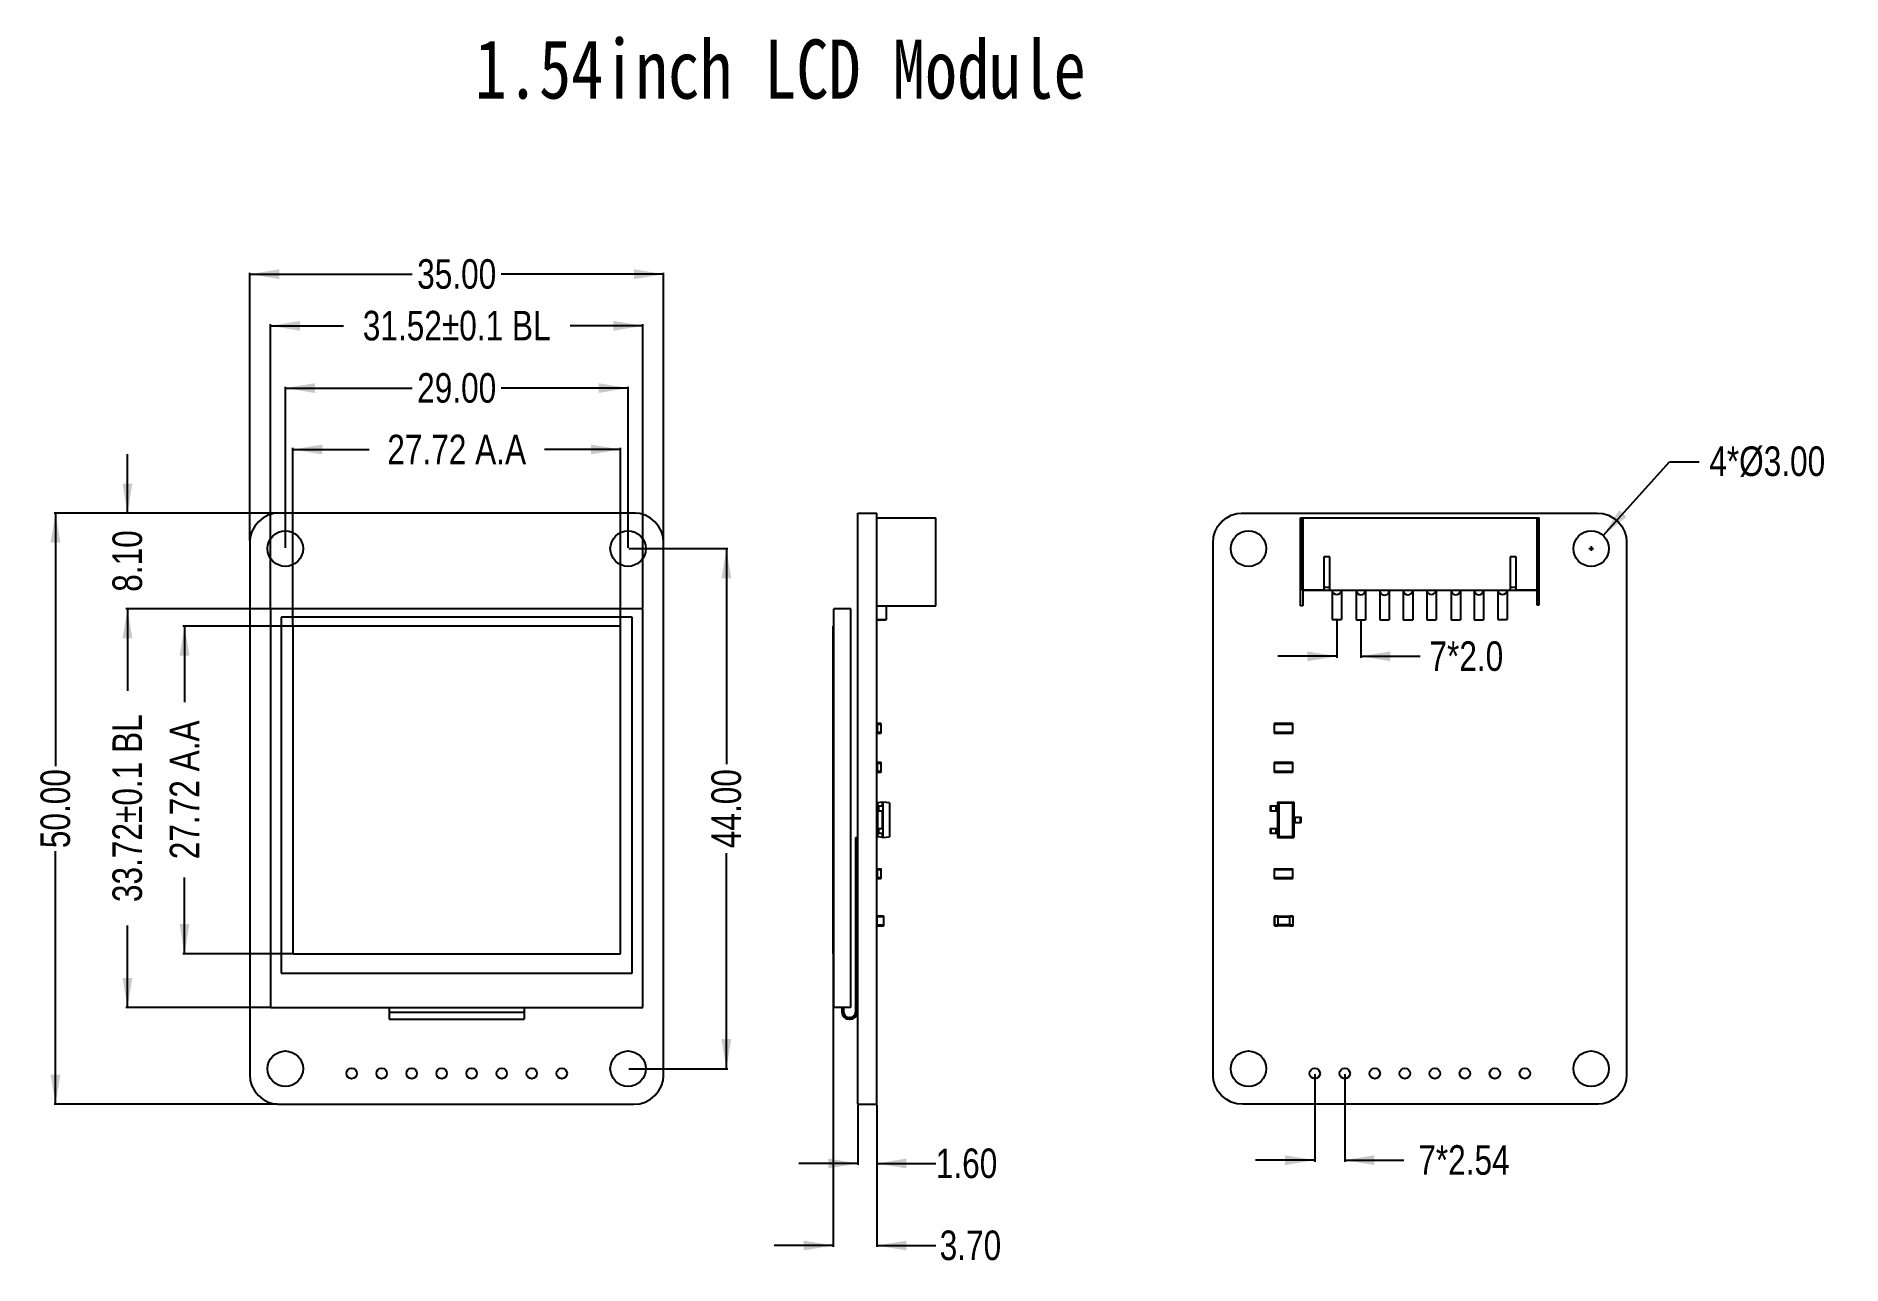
# Model space of a CAD drawing. Header units: inches. Extents: x -11 to 142, y -1 to 103.
import ezdxf

# ---------------------------------------------------------------- set-up
doc = ezdxf.new("R2010")
doc.units = ezdxf.units.IN
doc.header["$LTSCALE"] = 1.21
doc.header["$MEASUREMENT"] = 0
doc.header["$PDMODE"] = 3
doc.header["$PDSIZE"] = 0.3125
doc.layers.get('0').update_dxf_attribs({"linetype": 'CONTINUOUS'})
doc.layers.get('DEFPOINTS').update_dxf_attribs({"linetype": 'CONTINUOUS'})
doc.layers.add('Dim', color=3, linetype='CONTINUOUS', lineweight=25)
doc.layers.add('Text', color=3, linetype='CONTINUOUS', lineweight=25)
doc.styles.get("Standard").update_dxf_attribs({"font": 'txt', "width": 0.8})
doc.dimstyles.get("Standard").update_dxf_attribs({"dimtxt": 0.15625, "dimasz": 0.1875, "dimexe": 0.125, "dimexo": 0.0625, "dimgap": 0.09, "dimtad": 0, "dimtih": 1, "dimtoh": 1, "dimzin": 4, "dimdsep": 46, "dimtxsty": 'STANDARD', "dimblk": '_FILLED', "dimblk1": '_FILLED', "dimblk2": '_FILLED', "dimcen": 0.09, "dimazin": 1, "dimtp": 0.01, "dimtm": 0.01, "dimtfac": 1, "dimtofl": 0, "dimtmove": 0, "dimatfit": 3, "dimldrblk": '_FILLED', "dimfxl": 1, "dimtolj": 1, "dimtzin": 4, "dimarcsym": 0})

# ---------------------------------------------------------------- blocks, each defined once
blk = doc.blocks.new('_FILLED')
at = {"color": 0, "linetype": 'ByBlock'}
blk.add_solid([(0, 0), (-1, 0.167), (-1, -0.167)], dxfattribs=at)
blk = doc.blocks.new('*D4')
at = {"color": 0, "linetype": 'ByBlock', "lineweight": -2}
for p, q in [((10.58, 52.95), (10.58, 67.96)), ((10.58, 67.83), (17.02, 67.83)), ((38.3, 67.83), (31.86, 67.83)), ((38.3, 52.95), (38.3, 67.96))]:
    blk.add_line(p, q, dxfattribs=at)
at = {"layer": 'DEFPOINTS', "color": 0, "linetype": 'ByBlock'}
for p in [(10.58, 52.89), (38.3, 52.89)]:
    blk.add_point(p, dxfattribs=at)
at = {"color": 0, "linetype": 'ByBlock', "lineweight": -2, "xscale": 2.5, "yscale": 2.5, "zscale": 2.5, "rotation": 180}
blk.add_blockref('_FILLED', (10.58, 67.83), dxfattribs=at)
at = {"color": 0, "linetype": 'ByBlock', "lineweight": -2, "xscale": 2.5, "yscale": 2.5, "zscale": 2.5}
blk.add_blockref('_FILLED', (38.3, 67.83), dxfattribs=at)
at = {"linetype": 'ByBlock', "lineweight": -2, "insert": (24.44, 67.83), "char_height": 2.5, "attachment_point": 5}
blk.add_mtext('\\A1;27.72 A.A', dxfattribs=at)
blk = doc.blocks.new('*D2')
at = {"color": 0, "linetype": 'ByBlock', "lineweight": -2}
for p, q in [((9.94, 59.5), (9.94, 73.14)), ((9.94, 73.02), (20.68, 73.02)), ((38.94, 73.02), (28.2, 73.02)), ((38.94, 59.5), (38.94, 73.14))]:
    blk.add_line(p, q, dxfattribs=at)
at = {"layer": 'DEFPOINTS', "color": 0, "linetype": 'ByBlock'}
for p in [(9.94, 59.44), (38.94, 59.44)]:
    blk.add_point(p, dxfattribs=at)
at = {"color": 0, "linetype": 'ByBlock', "lineweight": -2, "xscale": 2.5, "yscale": 2.5, "zscale": 2.5, "rotation": 180}
blk.add_blockref('_FILLED', (9.94, 73.02), dxfattribs=at)
at = {"color": 0, "linetype": 'ByBlock', "lineweight": -2, "xscale": 2.5, "yscale": 2.5, "zscale": 2.5}
blk.add_blockref('_FILLED', (38.94, 73.02), dxfattribs=at)
at = {"linetype": 'ByBlock', "lineweight": -2, "insert": (24.44, 73.02), "char_height": 2.5, "attachment_point": 5}
blk.add_mtext('\\A1;29.00', dxfattribs=at)
blk = doc.blocks.new('*D3')
at = {"color": 0, "linetype": 'ByBlock', "lineweight": -2}
for p, q in [((8.68, 54.4), (8.68, 78.42)), ((8.68, 78.29), (14.85, 78.29)), ((40.2, 78.29), (34.03, 78.29)), ((40.2, 54.4), (40.2, 78.42))]:
    blk.add_line(p, q, dxfattribs=at)
at = {"layer": 'DEFPOINTS', "color": 0, "linetype": 'ByBlock'}
for p in [(8.68, 54.34), (40.2, 54.34)]:
    blk.add_point(p, dxfattribs=at)
at = {"color": 0, "linetype": 'ByBlock', "lineweight": -2, "xscale": 2.5, "yscale": 2.5, "zscale": 2.5, "rotation": 180}
blk.add_blockref('_FILLED', (8.68, 78.29), dxfattribs=at)
at = {"color": 0, "linetype": 'ByBlock', "lineweight": -2, "xscale": 2.5, "yscale": 2.5, "zscale": 2.5}
blk.add_blockref('_FILLED', (40.2, 78.29), dxfattribs=at)
at = {"linetype": 'ByBlock', "lineweight": -2, "insert": (24.44, 78.29), "char_height": 2.5, "attachment_point": 5}
blk.add_mtext('\\A1;31.52%%p0.1 BL', dxfattribs=at)
blk = doc.blocks.new('*D5')
at = {"color": 0, "linetype": 'ByBlock', "lineweight": -2}
for p, q in [((10.52, 52.89), (1.28, 52.89)), ((1.41, 52.89), (1.41, 46.45)), ((1.41, 25.17), (1.41, 31.61)), ((10.52, 25.17), (1.28, 25.17))]:
    blk.add_line(p, q, dxfattribs=at)
at = {"layer": 'DEFPOINTS', "color": 0, "linetype": 'ByBlock'}
for p in [(10.58, 52.89), (10.58, 25.17)]:
    blk.add_point(p, dxfattribs=at)
at = {"color": 0, "linetype": 'ByBlock', "lineweight": -2, "xscale": 2.5, "yscale": 2.5, "zscale": 2.5}
for p, rotation in [((1.41, 52.89), 90), ((1.41, 25.17), 270)]:
    blk.add_blockref('_FILLED', p, dxfattribs=dict(at, rotation=rotation))
at = {"linetype": 'ByBlock', "lineweight": -2, "insert": (1.41, 39.03), "char_height": 2.5, "attachment_point": 5, "rotation": 90}
blk.add_mtext('\\A1;27.72 A.A', dxfattribs=at)
blk = doc.blocks.new('*D6')
at = {"color": 0, "linetype": 'ByBlock', "lineweight": -2}
for p, q in [((8.62, 54.34), (-3.55, 54.34)), ((-3.42, 54.34), (-3.42, 47.4)), ((-3.42, 20.62), (-3.42, 27.56)), ((8.62, 20.62), (-3.55, 20.62))]:
    blk.add_line(p, q, dxfattribs=at)
at = {"layer": 'DEFPOINTS', "color": 0, "linetype": 'ByBlock'}
for p in [(8.68, 54.34), (8.68, 20.62)]:
    blk.add_point(p, dxfattribs=at)
at = {"color": 0, "linetype": 'ByBlock', "lineweight": -2, "xscale": 2.5, "yscale": 2.5, "zscale": 2.5}
for p, rotation in [((-3.42, 54.34), 90), ((-3.42, 20.62), 270)]:
    blk.add_blockref('_FILLED', p, dxfattribs=dict(at, rotation=rotation))
at = {"linetype": 'ByBlock', "lineweight": -2, "insert": (-3.42, 37.48), "char_height": 2.5, "attachment_point": 5, "rotation": 90}
blk.add_mtext('\\A1;33.72%%p0.1 BL', dxfattribs=at)
blk = doc.blocks.new('*D8')
at = {"color": 0, "linetype": 'ByBlock', "lineweight": -2}
for p, q in [((-3.42, 62.44), (-3.42, 67.44)), ((9.38, 62.44), (-3.55, 62.44)), ((8.62, 54.34), (-3.55, 54.34)), ((-3.42, 54.34), (-3.42, 49.34))]:
    blk.add_line(p, q, dxfattribs=at)
at = {"layer": 'DEFPOINTS', "color": 0, "linetype": 'ByBlock'}
for p in [(9.44, 62.44), (8.68, 54.34)]:
    blk.add_point(p, dxfattribs=at)
at = {"color": 0, "linetype": 'ByBlock', "lineweight": -2, "xscale": 2.5, "yscale": 2.5, "zscale": 2.5}
for p, rotation in [((-3.42, 62.44), 270), ((-3.42, 54.34), 90)]:
    blk.add_blockref('_FILLED', p, dxfattribs=dict(at, rotation=rotation))
at = {"linetype": 'ByBlock', "lineweight": -2, "insert": (-3.42, 58.39), "char_height": 2.5, "attachment_point": 5, "rotation": 90}
blk.add_mtext('\\A1;8.10', dxfattribs=at)
blk = doc.blocks.new('*D9')
at = {"color": 0, "linetype": 'ByBlock', "lineweight": -2}
for p, q in [((9.38, 62.44), (-9.63, 62.44)), ((-9.51, 62.44), (-9.51, 41.03)), ((-9.51, 12.44), (-9.51, 33.85)), ((9.25, 12.44), (-9.63, 12.44))]:
    blk.add_line(p, q, dxfattribs=at)
at = {"layer": 'DEFPOINTS', "color": 0, "linetype": 'ByBlock'}
for p in [(9.44, 62.44), (9.32, 12.44)]:
    blk.add_point(p, dxfattribs=at)
at = {"color": 0, "linetype": 'ByBlock', "lineweight": -2, "xscale": 2.5, "yscale": 2.5, "zscale": 2.5}
for p, rotation in [((-9.51, 62.44), 90), ((-9.51, 12.44), 270)]:
    blk.add_blockref('_FILLED', p, dxfattribs=dict(at, rotation=rotation))
at = {"linetype": 'ByBlock', "lineweight": -2, "insert": (-9.51, 37.44), "char_height": 2.5, "attachment_point": 5, "rotation": 90}
blk.add_mtext('\\A1;50.00', dxfattribs=at)
blk = doc.blocks.new('*D10')
at = {"color": 0, "linetype": 'ByBlock', "lineweight": -2}
for p, q in [((39, 59.44), (47.39, 59.44)), ((47.26, 59.44), (47.26, 41.2)), ((47.26, 15.44), (47.26, 33.68)), ((39, 15.44), (47.39, 15.44))]:
    blk.add_line(p, q, dxfattribs=at)
at = {"layer": 'DEFPOINTS', "color": 0, "linetype": 'ByBlock'}
for p in [(38.94, 59.44), (38.94, 15.44)]:
    blk.add_point(p, dxfattribs=at)
at = {"color": 0, "linetype": 'ByBlock', "lineweight": -2, "xscale": 2.5, "yscale": 2.5, "zscale": 2.5}
for p, rotation in [((47.26, 59.44), 90), ((47.26, 15.44), 270)]:
    blk.add_blockref('_FILLED', p, dxfattribs=dict(at, rotation=rotation))
at = {"linetype": 'ByBlock', "lineweight": -2, "insert": (47.26, 37.44), "char_height": 2.5, "attachment_point": 5, "rotation": 90}
blk.add_mtext('\\A1;44.00', dxfattribs=at)
blk = doc.blocks.new('*D11')
at = {"color": 0, "linetype": 'ByBlock', "lineweight": -2}
for p, q in [((58.39, 12.38), (58.39, 7.3)), ((59.99, 12.38), (59.99, 7.3)), ((58.39, 7.42), (53.39, 7.42)), ((59.99, 7.42), (64.99, 7.42))]:
    blk.add_line(p, q, dxfattribs=at)
at = {"layer": 'DEFPOINTS', "color": 0, "linetype": 'ByBlock'}
for p in [(58.39, 12.44), (59.99, 12.44)]:
    blk.add_point(p, dxfattribs=at)
at = {"color": 0, "linetype": 'ByBlock', "lineweight": -2, "xscale": 2.5, "yscale": 2.5, "zscale": 2.5}
blk.add_blockref('_FILLED', (58.39, 7.42), dxfattribs=at)
at = {"color": 0, "linetype": 'ByBlock', "lineweight": -2, "xscale": 2.5, "yscale": 2.5, "zscale": 2.5, "rotation": 180}
blk.add_blockref('_FILLED', (59.99, 7.42), dxfattribs=at)
at = {"linetype": 'ByBlock', "lineweight": -2, "insert": (67.58, 7.42), "char_height": 2.5, "attachment_point": 5}
blk.add_mtext('\\A1;1.60', dxfattribs=at)
blk = doc.blocks.new('*D12')
at = {"color": 0, "linetype": 'ByBlock', "lineweight": -2}
for p, q in [((56.29, 25.11), (56.29, 0.36)), ((59.99, 12.38), (59.99, 0.36)), ((56.29, 0.48), (51.29, 0.48)), ((59.99, 0.48), (64.99, 0.48))]:
    blk.add_line(p, q, dxfattribs=at)
at = {"layer": 'DEFPOINTS', "color": 0, "linetype": 'ByBlock'}
for p in [(56.29, 25.17), (59.99, 12.44)]:
    blk.add_point(p, dxfattribs=at)
at = {"color": 0, "linetype": 'ByBlock', "lineweight": -2, "xscale": 2.5, "yscale": 2.5, "zscale": 2.5}
blk.add_blockref('_FILLED', (56.29, 0.48), dxfattribs=at)
at = {"color": 0, "linetype": 'ByBlock', "lineweight": -2, "xscale": 2.5, "yscale": 2.5, "zscale": 2.5, "rotation": 180}
blk.add_blockref('_FILLED', (59.99, 0.48), dxfattribs=at)
at = {"linetype": 'ByBlock', "lineweight": -2, "insert": (67.91, 0.48), "char_height": 2.5, "attachment_point": 5}
blk.add_mtext('\\A1;3.70', dxfattribs=at)
blk = doc.blocks.new('*D16')
at = {"color": 0, "linetype": 'ByBlock', "lineweight": -2}
for p, q in [((97.04, 14.98), (97.04, 7.57)), ((99.58, 14.98), (99.58, 7.57)), ((97.04, 7.7), (92.04, 7.7)), ((99.58, 7.7), (104.58, 7.7))]:
    blk.add_line(p, q, dxfattribs=at)
at = {"layer": 'DEFPOINTS', "color": 0, "linetype": 'ByBlock'}
for p in [(97.04, 15.04), (99.58, 15.04)]:
    blk.add_point(p, dxfattribs=at)
at = {"color": 0, "linetype": 'ByBlock', "lineweight": -2, "xscale": 2.5, "yscale": 2.5, "zscale": 2.5}
blk.add_blockref('_FILLED', (97.04, 7.7), dxfattribs=at)
at = {"color": 0, "linetype": 'ByBlock', "lineweight": -2, "xscale": 2.5, "yscale": 2.5, "zscale": 2.5, "rotation": 180}
blk.add_blockref('_FILLED', (99.58, 7.7), dxfattribs=at)
at = {"linetype": 'ByBlock', "lineweight": -2, "insert": (109.67, 7.7), "char_height": 2.5, "attachment_point": 5}
blk.add_mtext('\\A1;7*2.54', dxfattribs=at)
blk = doc.blocks.new('*D15')
at = {"color": 0, "linetype": 'ByBlock', "lineweight": -2}
for p, q in [((98.91, 53.39), (98.91, 50.21)), ((100.95, 53.36), (100.95, 50.21)), ((98.91, 50.33), (93.91, 50.33)), ((100.95, 50.33), (105.95, 50.33))]:
    blk.add_line(p, q, dxfattribs=at)
at = {"layer": 'DEFPOINTS', "color": 0, "linetype": 'ByBlock'}
for p in [(98.91, 53.45), (100.95, 53.43)]:
    blk.add_point(p, dxfattribs=at)
at = {"color": 0, "linetype": 'ByBlock', "lineweight": -2, "xscale": 2.5, "yscale": 2.5, "zscale": 2.5}
blk.add_blockref('_FILLED', (98.91, 50.33), dxfattribs=at)
at = {"color": 0, "linetype": 'ByBlock', "lineweight": -2, "xscale": 2.5, "yscale": 2.5, "zscale": 2.5, "rotation": 180}
blk.add_blockref('_FILLED', (100.95, 50.33), dxfattribs=at)
at = {"linetype": 'ByBlock', "lineweight": -2, "insert": (109.87, 50.33), "char_height": 2.5, "attachment_point": 5}
blk.add_mtext('\\A1;7*2.0', dxfattribs=at)
blk = doc.blocks.new('*D17')
at = {"color": 0, "linetype": 'ByBlock', "lineweight": -2}
for p, q in [((121.44, 60.55), (127.07, 66.79)), ((127.07, 66.79), (129.57, 66.79)), ((120.43, 59.64), (120.43, 59.24)), ((120.24, 59.44), (120.63, 59.44))]:
    blk.add_line(p, q, dxfattribs=at)
at = {"layer": 'DEFPOINTS', "color": 0, "linetype": 'ByBlock'}
for p in [(121.44, 60.55), (119.43, 58.33)]:
    blk.add_point(p, dxfattribs=at)
at = {"color": 0, "linetype": 'ByBlock', "lineweight": -2, "xscale": 2.5, "yscale": 2.5, "zscale": 2.5, "rotation": 227.941746298753}
blk.add_blockref('_FILLED', (121.44, 60.55), dxfattribs=at)
at = {"linetype": 'ByBlock', "lineweight": -2, "insert": (135.33, 66.79), "char_height": 2.5, "attachment_point": 5}
blk.add_mtext('\\A1;4*%%C3.00', dxfattribs=at)
blk = doc.blocks.new('*D21')
at = {"color": 0, "linetype": 'ByBlock', "lineweight": -2}
for p, q in [((6.94, 60.12), (6.94, 82.78)), ((6.94, 82.66), (20.68, 82.66)), ((41.94, 82.66), (28.2, 82.66)), ((41.94, 60), (41.94, 82.78))]:
    blk.add_line(p, q, dxfattribs=at)
at = {"layer": 'DEFPOINTS', "color": 0, "linetype": 'ByBlock'}
for p in [(6.94, 60.06), (41.94, 59.94)]:
    blk.add_point(p, dxfattribs=at)
at = {"color": 0, "linetype": 'ByBlock', "lineweight": -2, "xscale": 2.5, "yscale": 2.5, "zscale": 2.5, "rotation": 180}
blk.add_blockref('_FILLED', (6.94, 82.66), dxfattribs=at)
at = {"color": 0, "linetype": 'ByBlock', "lineweight": -2, "xscale": 2.5, "yscale": 2.5, "zscale": 2.5}
blk.add_blockref('_FILLED', (41.94, 82.66), dxfattribs=at)
at = {"linetype": 'ByBlock', "lineweight": -2, "insert": (24.44, 82.66), "char_height": 2.5, "attachment_point": 5}
blk.add_mtext('\\A1;35.00', dxfattribs=at)

msp = doc.modelspace()

# ---------------------------------------------------------------- linework, layer by layer
at = {"color": 7, "linetype": 'Continuous'}
for p, q in [((7.35, 61.335), (7.118, 60.901)), ((7.663, 61.716), (7.35, 61.335)), ((8.043, 62.028), (7.663, 61.716)), ((8.478, 62.26), (8.043, 62.028)), ((8.949, 62.403), (8.478, 62.26)), ((9.439, 62.439), (8.949, 62.403)), ((39.562, 62.439), (9.439, 62.439)), ((39.929, 62.403), (39.562, 62.439)), ((40.4, 62.26), (39.929, 62.403)), ((40.835, 62.028), (40.4, 62.26)), ((41.215, 61.716), (40.835, 62.028)), ((41.528, 61.335), (41.215, 61.716)), ((41.76, 60.901), (41.528, 61.335)), ((58.387, 12.439), (58.387, 62.439)), ((58.387, 62.439), (59.987, 62.439)), ((59.987, 12.439), (59.987, 62.439)), ((59.987, 62.055), (64.987, 62.055)), ((64.987, 54.588), (64.987, 62.055)), ((88.614, 60.901), (88.846, 61.335)), ((88.846, 61.335), (89.158, 61.716)), ((89.158, 61.716), (89.539, 62.028)), ((89.539, 62.028), (89.973, 62.26)), ((89.973, 62.26), (90.445, 62.403)), ((90.445, 62.403), (90.812, 62.439)), ((90.812, 62.439), (120.935, 62.439)), ((95.842, 54.588), (95.842, 62.055)), ((95.842, 62.055), (116.035, 62.055)), ((95.943, 55.939), (95.943, 62.055)), ((96.045, 62.055), (96.045, 54.588)), ((115.831, 62.055), (115.831, 54.689)), ((115.935, 62.055), (115.935, 55.939)), ((116.035, 54.689), (116.035, 62.055)), ((120.935, 62.439), (121.425, 62.403)), ((121.425, 62.403), (121.896, 62.26)), ((121.896, 62.26), (122.33, 62.028)), ((122.33, 62.028), (122.711, 61.716)), ((122.711, 61.716), (123.023, 61.335)), ((123.023, 61.335), (123.256, 60.901)), ((6.975, 60.429), (6.939, 60.062)), ((6.939, 60.062), (6.939, 14.939)), ((7.118, 60.901), (6.975, 60.429)), ((41.903, 60.429), (41.76, 60.901)), ((41.939, 59.939), (41.903, 60.429)), ((41.939, 14.817), (41.939, 59.939)), ((88.435, 59.939), (88.471, 60.429)), ((88.435, 14.817), (88.435, 59.939)), ((88.471, 60.429), (88.614, 60.901)), ((123.256, 60.901), (123.399, 60.429)), ((123.399, 60.429), (123.435, 60.062)), ((123.435, 60.062), (123.435, 14.939)), ((97.823, 58.753), (97.823, 55.939)), ((98.331, 58.753), (97.823, 58.753)), ((98.331, 55.962), (98.331, 58.753)), ((113.571, 58.753), (113.571, 55.939)), ((114.079, 58.753), (113.571, 58.753)), ((114.079, 55.939), (114.079, 58.753)), ((97.823, 55.939), (95.943, 55.939)), ((96.045, 55.934), (115.831, 55.934)), ((98.331, 56.137), (97.823, 56.137)), ((98.331, 55.962), (113.571, 55.939)), ((98.515, 55.923), (98.515, 53.453)), ((99.315, 55.934), (99.315, 53.453)), ((100.547, 55.898), (100.547, 53.427)), ((101.344, 55.927), (101.347, 55.927)), ((101.347, 55.927), (101.347, 53.427)), ((102.554, 55.872), (102.554, 53.427)), ((103.349, 55.927), (103.354, 55.927)), ((103.354, 55.927), (103.354, 53.427)), ((104.535, 55.898), (104.535, 53.427)), ((105.331, 55.927), (105.335, 55.927)), ((105.335, 55.927), (105.335, 53.427)), ((106.516, 55.923), (106.516, 53.427)), ((107.31, 55.927), (107.316, 55.927)), ((107.316, 55.927), (107.316, 53.427)), ((108.573, 55.898), (108.573, 53.427)), ((109.37, 55.927), (109.373, 55.927)), ((109.373, 55.927), (109.373, 53.427)), ((110.529, 55.898), (110.529, 53.427)), ((111.326, 55.927), (111.329, 55.927)), ((111.329, 55.927), (111.329, 53.427)), ((112.536, 55.923), (112.536, 53.453)), ((113.336, 55.934), (113.336, 53.453)), ((114.079, 56.137), (113.571, 56.137)), ((115.935, 55.939), (114.079, 55.939)), ((8.679, 54.339), (8.679, 20.619)), ((40.199, 54.339), (8.679, 54.339)), ((9.579, 53.65), (9.579, 23.53)), ((39.299, 53.65), (9.579, 53.65)), ((39.299, 23.53), (39.299, 53.65)), ((40.199, 20.619), (40.199, 54.339)), ((56.337, 20.619), (56.337, 54.339)), ((57.787, 54.339), (56.337, 54.339)), ((57.787, 20.619), (57.787, 54.339)), ((59.987, 54.588), (64.987, 54.588)), ((60.787, 54.588), (60.787, 53.427)), ((96.045, 54.588), (95.842, 54.588)), ((115.831, 54.689), (116.035, 54.689)), ((10.579, 52.889), (10.579, 25.169)), ((38.299, 52.889), (10.579, 52.889)), ((38.299, 25.169), (38.299, 52.889)), ((56.287, 25.169), (56.287, 52.889)), ((56.287, 52.889), (56.337, 52.889)), ((59.987, 53.453), (60.787, 53.453)), ((59.987, 53.427), (60.787, 53.427)), ((98.515, 53.453), (99.315, 53.453)), ((100.547, 53.427), (101.347, 53.427)), ((102.554, 53.427), (103.354, 53.427)), ((104.535, 53.427), (105.335, 53.427)), ((106.516, 53.427), (107.316, 53.427)), ((108.573, 53.427), (109.373, 53.427)), ((110.529, 53.427), (111.329, 53.427)), ((112.536, 53.453), (113.336, 53.453)), ((59.987, 44.583), (60.367, 44.583)), ((60.037, 43.833), (60.037, 44.633)), ((60.317, 44.633), (60.037, 44.633)), ((60.317, 44.633), (60.317, 43.833)), ((60.367, 43.883), (60.367, 44.583)), ((93.6, 44.583), (93.6, 43.883)), ((93.6, 44.583), (95.2, 44.583)), ((93.65, 43.833), (93.65, 44.633)), ((95.15, 44.633), (93.65, 44.633)), ((95.15, 44.633), (95.15, 43.833)), ((95.2, 43.883), (95.2, 44.583)), ((60.367, 43.883), (59.987, 43.883)), ((60.037, 43.833), (60.317, 43.833)), ((95.2, 43.883), (93.6, 43.883)), ((93.65, 43.833), (95.15, 43.833)), ((59.987, 41.283), (60.367, 41.283)), ((60.037, 40.533), (60.037, 41.333)), ((60.317, 41.333), (60.037, 41.333)), ((60.317, 41.333), (60.317, 40.533)), ((60.367, 40.583), (60.367, 41.283)), ((93.6, 41.283), (93.6, 40.583)), ((93.6, 41.283), (95.2, 41.283)), ((93.65, 40.533), (93.65, 41.333)), ((95.15, 41.333), (93.65, 41.333)), ((95.15, 41.333), (95.15, 40.533)), ((95.2, 40.583), (95.2, 41.283)), ((60.367, 40.583), (59.987, 40.583)), ((60.037, 40.533), (60.317, 40.533)), ((95.2, 40.583), (93.6, 40.583)), ((93.65, 40.533), (95.15, 40.533)), ((59.987, 37.675), (60.483, 37.675)), ((60.483, 37.225), (59.987, 37.225)), ((59.987, 36.725), (60.067, 36.725)), ((60.469, 38), (60.067, 37.938)), ((60.067, 37.675), (60.067, 37.938)), ((60.067, 35.775), (60.067, 37.225)), ((60.137, 37.675), (60.137, 37.225)), ((60.469, 37.675), (60.469, 38)), ((60.483, 38), (60.469, 38)), ((60.469, 35.775), (60.469, 37.225)), ((60.483, 38), (60.483, 35)), ((61.067, 37.935), (60.483, 38)), ((61.067, 37.935), (61.067, 35.064)), ((93.258, 37.675), (93.258, 37.225)), ((93.258, 37.675), (93.878, 37.675)), ((93.878, 37.225), (93.258, 37.225)), ((93.342, 37.225), (93.342, 37.675)), ((93.764, 37.675), (93.764, 37.225)), ((93.878, 38), (93.878, 35)), ((94.001, 37.935), (93.878, 38)), ((93.878, 38), (95.278, 38)), ((94.001, 37.935), (94.001, 35.064)), ((94.001, 37.935), (95.154, 37.935)), ((95.278, 38), (95.154, 37.935)), ((95.154, 37.935), (95.154, 35.064)), ((95.278, 38), (95.278, 35)), ((95.278, 36.725), (95.898, 36.725)), ((95.392, 36.275), (95.392, 36.725)), ((95.814, 36.725), (95.814, 36.275)), ((95.898, 36.275), (95.898, 36.725)), ((60.067, 36.275), (59.987, 36.275)), ((59.987, 35.775), (60.483, 35.775)), ((60.483, 35.325), (59.987, 35.325)), ((60.067, 35.062), (60.067, 35.325)), ((60.137, 35.775), (60.137, 35.325)), ((60.469, 35), (60.469, 35.325)), ((93.258, 35.775), (93.258, 35.325)), ((93.258, 35.775), (93.878, 35.775)), ((93.878, 35.325), (93.258, 35.325)), ((93.342, 35.325), (93.342, 35.775)), ((93.764, 35.775), (93.764, 35.325)), ((95.278, 36.275), (95.898, 36.275)), ((58.187, 34.972), (58.187, 20.219)), ((58.337, 34.972), (58.187, 34.972)), ((58.337, 20.219), (58.337, 34.972)), ((60.469, 35), (60.067, 35.062)), ((60.469, 35), (60.483, 35)), ((60.483, 35), (61.067, 35.064)), ((93.878, 35), (94.001, 35.064)), ((93.878, 35), (95.278, 35)), ((95.154, 35.064), (94.001, 35.064)), ((95.154, 35.064), (95.278, 35)), ((59.987, 32.283), (60.367, 32.283)), ((60.317, 32.333), (60.037, 32.333)), ((60.037, 31.533), (60.037, 32.333)), ((60.317, 32.333), (60.317, 31.533)), ((60.367, 31.583), (60.367, 32.283)), ((93.6, 32.283), (93.6, 31.583)), ((93.6, 32.283), (95.2, 32.283)), ((93.65, 31.533), (93.65, 32.333)), ((95.15, 32.333), (93.65, 32.333)), ((95.15, 32.333), (95.15, 31.533)), ((95.2, 31.583), (95.2, 32.283)), ((60.367, 31.583), (59.987, 31.583)), ((60.037, 31.533), (60.317, 31.533)), ((95.2, 31.583), (93.6, 31.583)), ((93.65, 31.533), (95.15, 31.533)), ((59.987, 28.309), (60.587, 28.309)), ((60.587, 27.569), (59.987, 27.569)), ((60.557, 28.339), (60.017, 28.339)), ((60.017, 27.539), (60.017, 28.339)), ((60.017, 27.539), (60.557, 27.539)), ((60.557, 28.339), (60.557, 27.539)), ((60.587, 27.569), (60.587, 28.309)), ((93.622, 28.309), (93.622, 27.569)), ((93.622, 28.309), (93.922, 28.309)), ((93.922, 27.569), (93.622, 27.569)), ((93.652, 27.539), (93.652, 28.339)), ((93.922, 28.339), (93.652, 28.339)), ((93.652, 27.539), (93.922, 27.539)), ((93.922, 28.339), (93.922, 27.539)), ((94.922, 28.319), (93.922, 28.319)), ((93.922, 28.279), (94.922, 28.279)), ((94.922, 27.599), (93.922, 27.599)), ((93.922, 27.559), (94.922, 27.559)), ((94.922, 27.539), (94.922, 28.339)), ((95.192, 28.339), (94.922, 28.339)), ((94.922, 28.309), (95.222, 28.309)), ((95.222, 27.569), (94.922, 27.569)), ((94.922, 27.539), (95.192, 27.539)), ((95.192, 28.339), (95.192, 27.539)), ((95.222, 27.569), (95.222, 28.309)), ((10.579, 25.169), (38.299, 25.169)), ((56.287, 25.169), (56.337, 25.169)), ((9.579, 23.53), (39.299, 23.53)), ((8.679, 20.619), (40.199, 20.619)), ((18.739, 20.619), (18.739, 19.619)), ((18.739, 20.219), (30.139, 20.219)), ((30.139, 20.619), (30.139, 19.619)), ((57.787, 20.619), (56.337, 20.619)), ((57.037, 20.619), (57.037, 20.219)), ((57.187, 20.219), (57.187, 20.619)), ((18.739, 19.619), (30.139, 19.619)), ((57.737, 19.769), (57.637, 19.769)), ((57.637, 19.619), (57.737, 19.619)), ((6.939, 14.939), (6.975, 14.449)), ((6.975, 14.449), (7.118, 13.978)), ((7.118, 13.978), (7.35, 13.544)), ((41.528, 13.544), (41.76, 13.978)), ((41.76, 13.978), (41.903, 14.449)), ((41.903, 14.449), (41.939, 14.817)), ((88.471, 14.449), (88.435, 14.817)), ((88.614, 13.978), (88.471, 14.449)), ((88.846, 13.544), (88.614, 13.978)), ((123.256, 13.978), (123.023, 13.544)), ((123.399, 14.449), (123.256, 13.978)), ((123.435, 14.939), (123.399, 14.449)), ((7.35, 13.544), (7.663, 13.163)), ((7.663, 13.163), (8.043, 12.851)), ((8.043, 12.851), (8.478, 12.618)), ((8.478, 12.618), (8.949, 12.476)), ((8.949, 12.476), (9.316, 12.439)), ((9.316, 12.439), (39.439, 12.439)), ((39.439, 12.439), (39.929, 12.476)), ((39.929, 12.476), (40.4, 12.618)), ((40.4, 12.618), (40.835, 12.851)), ((40.835, 12.851), (41.215, 13.163)), ((41.215, 13.163), (41.528, 13.544)), ((58.387, 12.439), (59.987, 12.439)), ((89.158, 13.163), (88.846, 13.544)), ((89.539, 12.851), (89.158, 13.163)), ((89.973, 12.618), (89.539, 12.851)), ((90.445, 12.476), (89.973, 12.618)), ((90.935, 12.439), (90.445, 12.476)), ((121.058, 12.439), (90.935, 12.439)), ((121.425, 12.476), (121.058, 12.439)), ((121.896, 12.618), (121.425, 12.476)), ((122.33, 12.851), (121.896, 12.618)), ((122.711, 13.163), (122.33, 12.851)), ((123.023, 13.544), (122.711, 13.163))]:
    msp.add_line(p, q, dxfattribs=at)
for centre, radius in [((9.939, 59.439), 1.5), ((38.939, 59.439), 1.5), ((91.435, 59.439), 1.5), ((120.435, 59.439), 1.5), ((9.939, 15.439), 1.5), ((38.939, 15.439), 1.5), ((91.435, 15.439), 1.5), ((120.435, 15.439), 1.5), ((15.549, 15.041), 0.445), ((18.089, 15.041), 0.445), ((20.629, 15.041), 0.445), ((23.169, 15.041), 0.445), ((25.709, 15.041), 0.445), ((28.249, 15.041), 0.445), ((30.789, 15.041), 0.445), ((33.329, 15.041), 0.445), ((97.045, 15.041), 0.445), ((99.585, 15.041), 0.445), ((102.125, 15.041), 0.445), ((104.665, 15.041), 0.445), ((107.205, 15.041), 0.445), ((109.745, 15.041), 0.445), ((112.285, 15.041), 0.445), ((114.825, 15.041), 0.445)]:
    msp.add_circle(centre, radius, dxfattribs=at)
for centre, radius, start, end in [((98.912, 55.958), 0.4, 183.43873, 356.55741), ((100.944, 55.932), 0.4, 180, 0), ((102.951, 55.907), 0.4, 176.09687, 3.89905), ((104.932, 55.932), 0.4, 180, 0), ((106.913, 55.958), 0.4, 183.43873, 356.55741), ((108.97, 55.932), 0.4, 180, 0), ((110.926, 55.932), 0.4, 180, 0), ((112.933, 55.958), 0.4, 183.43873, 356.55741), ((60.037, 44.583), 0.05, 90, 180), ((60.317, 44.583), 0.05, 0, 90), ((93.65, 44.583), 0.05, 90, 180), ((95.15, 44.583), 0.05, 0, 90), ((60.037, 43.883), 0.05, 180, 270), ((60.317, 43.883), 0.05, 270, 0), ((93.65, 43.883), 0.05, 180, 270), ((95.15, 43.883), 0.05, 270, 0), ((60.037, 41.283), 0.05, 90, 180), ((60.317, 41.283), 0.05, 0, 90), ((93.65, 41.283), 0.05, 90, 180), ((95.15, 41.283), 0.05, 0, 90), ((60.037, 40.583), 0.05, 180, 270), ((60.317, 40.583), 0.05, 270, 0), ((93.65, 40.583), 0.05, 180, 270), ((95.15, 40.583), 0.05, 270, 0), ((60.037, 32.283), 0.05, 90, 180), ((60.317, 32.283), 0.05, 0, 90), ((93.65, 32.283), 0.05, 90, 180), ((95.15, 32.283), 0.05, 0, 90), ((60.037, 31.583), 0.05, 180, 270), ((60.317, 31.583), 0.05, 270, 0), ((93.65, 31.583), 0.05, 180, 270), ((95.15, 31.583), 0.05, 270, 0), ((60.017, 28.309), 0.03, 90, 180), ((60.557, 28.309), 0.03, 0, 90), ((60.557, 27.569), 0.03, 270, 360), ((93.652, 28.309), 0.03, 90, 180), ((93.652, 27.569), 0.03, 180, 270), ((95.192, 28.309), 0.03, 0, 90), ((95.192, 27.569), 0.03, 270, 0), ((57.637, 20.219), 0.6, 180, 270), ((57.637, 20.219), 0.45, 180, 270), ((57.737, 20.219), 0.6, 270, 360), ((57.737, 20.219), 0.45, 270, 360)]:
    msp.add_arc(centre, radius, start, end, dxfattribs=at)

# ---------------------------------------------------------------- texts
at = {"layer": 'Text', "insert": (25.966, 102.514), "char_height": 5, "width": 102.31671, "attachment_point": 1}
msp.add_mtext('{\\fSimHei|b0|i0|c134|p0;1.54inch LCD Module}', dxfattribs=at)

# ---------------------------------------------------------------- dimensions: what is measured, and where the dimension line sits
at = {"layer": 'Dim'}
for base, p1, p2, picture, middle in [((41.939, 82.656), (6.939, 60.062), (41.939, 59.939), '*D21', (24.439, 82.656)), ((38.939, 73.018), (9.939, 59.439), (38.939, 59.439), '*D2', (24.439, 73.018)), ((59.987, 0.482), (56.287, 25.169), (59.987, 12.439), '*D12', (67.91, 0.482)), ((59.987, 7.421), (58.387, 12.439), (59.987, 12.439), '*D11', (67.577, 7.421))]:
    dim = msp.add_linear_dim(base=base, p1=p1, p2=p2, dimstyle='STANDARD', override={"dimtxt": 2.5, "dimasz": 2.5, "dimtih": 0, "dimtoh": 0, "dimzin": 0, "dimcen": 0.198, "dimclrt": 256, "dimadec": 0, "dimazin": 0, "dimtp": 0, "dimtm": 0, "dimtdec": 4, "dimtzin": 0}, dxfattribs=at)
    dim.commit()
    dim.dimension.update_dxf_attribs({"geometry": picture, "text_midpoint": middle})
for base, p1, p2, text, override, picture, middle in [((40.199, 78.295), (8.679, 54.339), (40.199, 54.339), '<>%%p0.1 BL', {"dimtxt": 2.5, "dimasz": 2.5, "dimtih": 0, "dimtoh": 0, "dimzin": 0, "dimpost": '<>', "dimcen": 0.198, "dimclrt": 256, "dimadec": 0, "dimazin": 0, "dimtp": 0, "dimtm": 0, "dimtdec": 4, "dimtzin": 0}, '*D3', (24.439, 78.295)), ((38.299, 67.83), (10.579, 52.889), (38.299, 52.889), '<> A.A', {"dimtxt": 2.5, "dimasz": 2.5, "dimtih": 0, "dimtoh": 0, "dimzin": 0, "dimpost": '<>', "dimcen": 0.198, "dimclrt": 256, "dimadec": 0, "dimazin": 0, "dimtp": 0, "dimtm": 0, "dimtdec": 4, "dimtzin": 0}, '*D4', (24.439, 67.83)), ((100.947, 50.332), (98.915, 53.453), (100.947, 53.427), '7*<>', {"dimtxt": 2.5, "dimasz": 2.5, "dimtih": 0, "dimtoh": 0, "dimdec": 1, "dimzin": 0, "dimpost": '<>', "dimcen": 0.198, "dimclrt": 256, "dimadec": 0, "dimazin": 0, "dimtp": 0, "dimtm": 0, "dimtdec": 4, "dimtzin": 0}, '*D15', (109.87, 50.332))]:
    dim = msp.add_linear_dim(base=base, p1=p1, p2=p2, text=text, dimstyle='STANDARD', override=override, dxfattribs=at)
    dim.commit()
    dim.dimension.update_dxf_attribs({"geometry": picture, "text_midpoint": middle})
for base, p1, p2, picture, middle in [((-3.423, 62.439), (8.679, 54.339), (9.439, 62.439), '*D8', (-3.423, 58.389)), ((-9.508, 12.439), (9.439, 62.439), (9.316, 12.439), '*D9', (-9.508, 37.439)), ((47.261, 59.439), (38.939, 15.439), (38.939, 59.439), '*D10', (47.261, 37.439))]:
    dim = msp.add_linear_dim(base=base, p1=p1, p2=p2, angle=90, dimstyle='STANDARD', override={"dimtxt": 2.5, "dimasz": 2.5, "dimtih": 0, "dimtoh": 0, "dimzin": 0, "dimcen": 0.198, "dimclrt": 256, "dimadec": 0, "dimazin": 0, "dimtp": 0, "dimtm": 0, "dimtdec": 4, "dimtzin": 0}, dxfattribs=at)
    dim.commit()
    dim.dimension.update_dxf_attribs({"geometry": picture, "text_midpoint": middle})
dim = msp.add_diameter_dim_2p(p1=(119.43, 58.326), p2=(121.44, 60.553), text='4*%%C<>', dimstyle='STANDARD', override={"dimtxt": 2.5, "dimasz": 2.5, "dimtih": 0, "dimzin": 0, "dimpost": '<>', "dimcen": 0.198, "dimclrt": 256, "dimadec": 0, "dimazin": 0, "dimtp": 0, "dimtm": 0, "dimtdec": 4, "dimtzin": 0}, dxfattribs=at)
dim.commit()
dim.dimension.update_dxf_attribs({"geometry": '*D17', "text_midpoint": (135.325, 66.792), "dimtype": 163})
for base, p1, p2, text, picture, middle in [((-3.423, 20.619), (8.679, 54.339), (8.679, 20.619), '<>%%p0.1 BL', '*D6', (-3.423, 37.479)), ((1.406, 25.169), (10.579, 52.889), (10.579, 25.169), '<> A.A', '*D5', (1.406, 39.029))]:
    dim = msp.add_linear_dim(base=base, p1=p1, p2=p2, angle=90, text=text, dimstyle='STANDARD', override={"dimtxt": 2.5, "dimasz": 2.5, "dimtih": 0, "dimtoh": 0, "dimzin": 0, "dimpost": '<>', "dimcen": 0.198, "dimclrt": 256, "dimadec": 0, "dimazin": 0, "dimtp": 0, "dimtm": 0, "dimtdec": 4, "dimtzin": 0}, dxfattribs=at)
    dim.commit()
    dim.dimension.update_dxf_attribs({"geometry": picture, "text_midpoint": middle})
dim = msp.add_linear_dim(base=(97.045, 7.699), p1=(99.585, 15.041), p2=(97.045, 15.041), text='7*<>', dimstyle='STANDARD', override={"dimtxt": 2.5, "dimasz": 2.5, "dimtih": 0, "dimtoh": 0, "dimzin": 0, "dimpost": '<>', "dimcen": 0.198, "dimclrt": 256, "dimadec": 0, "dimazin": 0, "dimtp": 0, "dimtm": 0, "dimtdec": 4, "dimtzin": 0}, dxfattribs=at)
dim.commit()
dim.dimension.update_dxf_attribs({"geometry": '*D16', "text_midpoint": (109.675, 7.699), "dimtype": 160})

doc.saveas('drawing.dxf')
